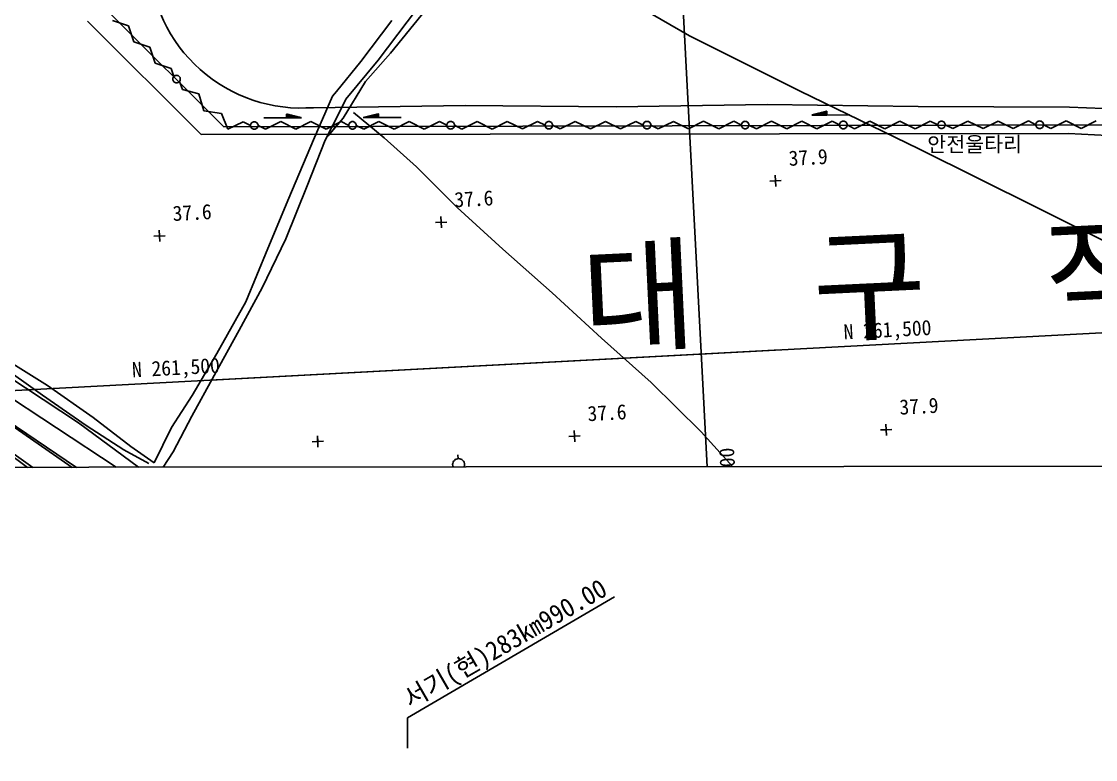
# Model space of a CAD drawing. Header units: millimetres. Extents: x 14950 to 15746, y 1103 to 1809.
# Drawn here: x 15078.6 to 15220.8, y 1363.4 to 1461.1 of the extents above; entities that cross this region are included whole.
import ezdxf
from ezdxf.enums import TextEntityAlignment as Align
from ezdxf.xclip import XClip

# ---------------------------------------------------------------- set-up
doc = ezdxf.new("R2010")
doc.units = ezdxf.units.MM
doc.header["$LTSCALE"] = 10
doc.header["$MEASUREMENT"] = 0
doc.header["$XCLIPFRAME"] = 2
doc.layers.add('TX-PAPR', color=2, linetype='Continuous', plot=False)
for name, color, linetype in [('TZ-BASE', 253, 'Continuous'), ('TZ-LEAL', 1, 'Continuous'), ('TZ-LEAT', 3, 'Continuous')]:
    doc.layers.add(name, color=color, linetype=linetype)
doc.styles.get("Standard").update_dxf_attribs({"font": 'GulimChe.ttf'})

# ---------------------------------------------------------------- blocks, each defined once
blk = doc.blocks.new('JD-DGHCDGH7DFXH')
at = {"layer": 'TZ-BASE'}
for p, q in [((120.92, 134.69), (139.49, -215.17)), ((120.92, 134.69), (139.49, -215.17)), ((92.3, -15.95, 37.9), (96.69, -10.12, 37.9)), ((129.69, -17.83, 37.79), (118.33, -11.24, 37.79)), ((68, -29.86), (52.99, -14.88)), ((90.11, -20.13, 38.05), (94.74, -14.43, 38.05)), ((55.39, -16.47), (53.27, -15.77)), ((56.1, -18.59), (55.39, -16.47)), ((90.28, -15.77, 37.85), (86.15, -21.22, 37.85)), ((88.44, -21.03, 37.9), (92.3, -15.95, 37.9)), ((144.35, -25.14, 37.79), (129.69, -17.83, 37.79)), ((58.22, -19.3), (56.1, -18.59)), ((58.93, -21.42), (58.22, -19.3)), ((86.15, -21.22, 37.85), (82.93, -25.18, 37.85)), ((84.19, -26.19, 37.9), (88.44, -21.03, 37.9)), ((86.8, -23.86, 38.05), (90.11, -20.13, 38.05)), ((61.05, -22.13), (58.93, -21.42)), ((61.4, -23.19), (61.05, -22.13)), ((62.55, -24.91), (62.13, -23.87)), ((83.82, -28.74, 38.05), (86.8, -23.86, 38.05)), ((64.71, -25.48), (62.55, -24.91)), ((65.37, -27.73), (64.71, -25.48)), ((82.93, -25.18, 37.85), (82.41, -25.82, 37.85)), ((160.05, -32.77, 37.79), (144.35, -25.14, 37.79)), ((82.41, -25.82, 37.85), (79.88, -31.58, 37.85)), ((83.11, -28.35, 37.9), (84.19, -26.19, 37.9)), ((119.99, -27.22), (139.99, -26.91)), ((139.99, -26.91), (159.99, -27.19)), ((67.72, -28.12), (65.37, -27.73)), ((68.56, -30.19), (67.72, -28.12)), ((76.32, -28.67), (76.32, -28.17)), ((76.32, -28.17), (78.32, -28.67)), ((76.32, -28.18), (76.37, -28.18)), ((76.32, -28.19), (76.42, -28.19)), ((76.32, -28.21), (76.47, -28.2)), ((76.32, -28.22), (76.52, -28.22)), ((76.32, -28.23), (76.57, -28.23)), ((76.32, -28.24), (76.62, -28.24)), ((76.32, -28.26), (76.67, -28.25)), ((76.32, -28.27), (76.72, -28.27)), ((76.32, -28.28), (76.77, -28.28)), ((76.32, -28.29), (76.82, -28.29)), ((76.32, -28.31), (76.87, -28.3)), ((76.32, -28.32), (76.92, -28.32)), ((76.32, -28.33), (76.97, -28.33)), ((76.32, -28.34), (77.02, -28.34)), ((76.32, -28.36), (77.07, -28.35)), ((76.32, -28.37), (77.12, -28.37)), ((76.32, -28.38), (77.17, -28.38)), ((76.32, -28.39), (77.22, -28.39)), ((76.32, -28.41), (77.27, -28.4)), ((76.32, -28.42), (77.32, -28.42)), ((76.32, -28.43), (77.37, -28.43)), ((76.32, -28.44), (77.42, -28.44)), ((79.9, -27.36), (78.9, -27.36)), ((79.9, -27.36), (99.99, -27.04)), ((81.45, -31.65, 37.9), (83.11, -28.35, 37.9)), ((89.26, -31.33, 37.67), (85.2, -27.97, 37.67)), ((88.49, -28.14), (86.49, -28.65)), ((88.49, -28.44), (87.29, -28.44)), ((88.49, -28.43), (87.34, -28.43)), ((88.49, -28.42), (87.39, -28.42)), ((88.49, -28.41), (87.44, -28.41)), ((88.49, -28.39), (87.49, -28.39)), ((88.49, -28.38), (87.54, -28.38)), ((88.49, -28.37), (87.59, -28.37)), ((88.49, -28.36), (87.64, -28.36)), ((88.49, -28.34), (87.69, -28.34)), ((88.49, -28.33), (87.74, -28.33)), ((88.49, -28.32), (87.79, -28.32)), ((88.49, -28.31), (87.84, -28.31)), ((88.49, -28.29), (87.89, -28.29)), ((88.49, -28.28), (87.94, -28.28)), ((88.49, -28.27), (87.99, -28.27)), ((88.49, -28.26), (88.04, -28.26)), ((88.49, -28.24), (88.09, -28.24)), ((88.49, -28.23), (88.14, -28.23)), ((88.49, -28.22), (88.19, -28.22)), ((88.49, -28.21), (88.24, -28.21)), ((88.49, -28.19), (88.29, -28.19)), ((88.49, -28.18), (88.34, -28.18)), ((88.49, -28.17), (88.39, -28.17)), ((88.49, -28.16), (88.44, -28.16)), ((88.49, -28.64), (88.49, -28.14)), ((99.99, -27.04), (119.99, -27.22)), ((147.88, -27.8), (145.88, -28.3)), ((147.88, -28.3), (145.88, -28.3)), ((147.88, -28.28), (145.93, -28.29)), ((147.88, -28.27), (145.98, -28.27)), ((147.88, -28.26), (146.03, -28.26)), ((147.88, -28.25), (146.08, -28.25)), ((147.88, -28.23), (146.13, -28.24)), ((147.88, -28.22), (146.18, -28.22)), ((147.88, -28.21), (146.23, -28.21)), ((147.88, -28.2), (146.28, -28.2)), ((147.88, -28.18), (146.33, -28.19)), ((147.88, -28.17), (146.38, -28.17)), ((147.88, -28.16), (146.43, -28.16)), ((147.88, -28.15), (146.48, -28.15)), ((147.88, -28.13), (146.53, -28.14)), ((147.88, -28.12), (146.58, -28.12)), ((147.88, -28.11), (146.63, -28.11)), ((147.88, -28.1), (146.68, -28.1)), ((147.88, -28.08), (146.73, -28.09)), ((147.88, -28.07), (146.78, -28.07)), ((147.88, -28.06), (146.83, -28.06)), ((147.88, -28.05), (146.88, -28.05)), ((147.88, -28.03), (146.93, -28.04)), ((147.88, -28.02), (146.98, -28.02)), ((147.88, -28.01), (147.03, -28.01)), ((147.88, -28), (147.08, -28)), ((147.88, -27.98), (147.13, -27.99)), ((147.88, -27.97), (147.18, -27.97)), ((147.88, -27.96), (147.23, -27.96)), ((147.88, -27.95), (147.28, -27.95)), ((147.88, -27.93), (147.33, -27.94)), ((147.88, -27.92), (147.38, -27.92)), ((147.88, -27.91), (147.43, -27.91)), ((147.88, -27.9), (147.48, -27.9)), ((147.88, -27.88), (147.53, -27.88)), ((147.88, -27.87), (147.58, -27.87)), ((147.88, -27.86), (147.63, -27.86)), ((147.88, -27.85), (147.68, -27.85)), ((147.88, -27.83), (147.73, -27.83)), ((147.88, -27.82), (147.78, -27.82)), ((147.88, -27.81), (147.83, -27.81)), ((147.88, -28.3), (147.88, -27.8)), ((150.88, -28.29), (147.88, -28.3)), ((159.99, -27.19), (179.99, -27.27)), ((179.99, -27.27), (199.99, -28.05)), ((699.42, -29.79), (66.3, -63.41)), ((214.99, -29.56), (68, -29.86)), ((70.56, -29.19), (68.56, -30.19)), ((71.56, -29.69), (70.56, -29.19)), ((73.56, -30.19), (72.56, -29.69)), ((73.32, -28.67), (76.32, -28.67)), ((75.56, -29.18), (73.56, -30.19)), ((77.56, -30.18), (75.56, -29.18)), ((76.32, -28.46), (77.47, -28.45)), ((76.32, -28.47), (77.52, -28.47)), ((76.32, -28.48), (77.57, -28.48)), ((76.32, -28.49), (77.62, -28.49)), ((76.32, -28.51), (77.67, -28.5)), ((76.32, -28.52), (77.72, -28.52)), ((76.32, -28.53), (77.77, -28.53)), ((76.32, -28.54), (77.82, -28.54)), ((76.32, -28.56), (77.87, -28.55)), ((76.32, -28.57), (77.92, -28.57)), ((76.32, -28.58), (77.97, -28.58)), ((76.32, -28.59), (78.02, -28.59)), ((76.32, -28.61), (78.07, -28.6)), ((76.32, -28.62), (78.12, -28.62)), ((76.32, -28.63), (78.17, -28.63)), ((76.32, -28.64), (78.22, -28.64)), ((76.32, -28.66), (78.27, -28.65)), ((76.32, -28.67), (78.32, -28.67)), ((79.56, -29.18), (77.56, -30.18)), ((81.56, -30.18), (79.56, -29.18)), ((83.56, -29.18), (81.56, -30.18)), ((81.79, -31.11, 38.05), (83.82, -28.74, 38.05)), ((81.79, -31.11, 38.05), (83.17, -29.49, 38.05)), ((84.56, -29.68), (83.56, -29.18)), ((86.56, -30.17), (85.56, -29.67)), ((88.49, -28.64), (86.49, -28.64)), ((88.49, -28.63), (86.54, -28.63)), ((88.56, -29.17), (86.56, -30.17)), ((88.49, -28.62), (86.59, -28.62)), ((88.49, -28.61), (86.64, -28.61)), ((88.49, -28.59), (86.69, -28.59)), ((88.49, -28.58), (86.74, -28.58)), ((88.49, -28.57), (86.79, -28.57)), ((88.49, -28.56), (86.84, -28.56)), ((88.49, -28.54), (86.89, -28.54)), ((88.49, -28.53), (86.94, -28.53)), ((88.49, -28.52), (86.99, -28.52)), ((88.49, -28.51), (87.04, -28.51)), ((88.49, -28.49), (87.09, -28.49)), ((88.49, -28.48), (87.14, -28.48)), ((88.49, -28.47), (87.19, -28.47)), ((88.49, -28.46), (87.24, -28.46)), ((91.49, -28.64), (88.49, -28.64)), ((90.56, -30.17), (88.56, -29.17)), ((92.56, -29.17), (90.56, -30.17)), ((94.56, -30.17), (92.56, -29.17)), ((96.56, -29.16), (94.56, -30.17)), ((97.56, -29.66), (96.56, -29.16)), ((99.56, -30.16), (98.56, -29.66)), ((101.56, -29.16), (99.56, -30.16)), ((103.56, -30.16), (101.56, -29.16)), ((105.56, -29.16), (103.56, -30.16)), ((107.56, -30.15), (105.56, -29.16)), ((109.56, -29.15), (107.56, -30.15)), ((110.56, -29.65), (109.56, -29.15)), ((112.56, -30.15), (111.56, -29.65)), ((114.56, -29.15), (112.56, -30.15)), ((116.56, -30.15), (114.56, -29.15)), ((118.56, -29.14), (116.56, -30.15)), ((120.56, -30.14), (118.56, -29.14)), ((122.56, -29.14), (120.56, -30.14)), ((123.56, -29.64), (122.56, -29.14)), ((125.56, -30.14), (124.56, -29.64)), ((127.56, -29.14), (125.56, -30.14)), ((129.56, -30.13), (127.56, -29.14)), ((131.56, -29.13), (129.56, -30.13)), ((133.56, -30.13), (131.56, -29.13)), ((135.56, -29.13), (133.56, -30.13)), ((136.56, -29.63), (135.56, -29.13)), ((138.56, -30.13), (137.56, -29.63)), ((140.56, -29.12), (138.56, -30.13)), ((142.56, -30.12), (140.56, -29.12)), ((144.56, -29.12), (142.56, -30.12)), ((146.56, -30.12), (144.56, -29.12)), ((148.56, -29.12), (146.56, -30.12)), ((149.56, -29.62), (148.56, -29.12)), ((151.56, -30.11), (150.56, -29.62)), ((153.56, -29.11), (151.56, -30.11)), ((155.56, -30.11), (153.56, -29.11)), ((157.56, -29.11), (155.56, -30.11)), ((159.56, -30.11), (157.56, -29.11)), ((161.56, -29.11), (159.56, -30.11)), ((162.56, -29.6), (161.56, -29.11)), ((164.56, -30.1), (163.56, -29.6)), ((166.56, -29.1), (164.56, -30.1)), ((168.56, -30.1), (166.56, -29.1)), ((170.56, -29.1), (168.56, -30.1)), ((172.56, -30.1), (170.56, -29.1)), ((174.56, -29.09), (172.56, -30.1)), ((175.56, -29.59), (174.56, -29.09)), ((177.56, -30.09), (176.56, -29.59)), ((179.56, -29.09), (177.56, -30.09)), ((181.56, -30.09), (179.56, -29.09)), ((183.56, -29.09), (181.56, -30.09)), ((79.88, -31.58, 37.85), (76.64, -39.33, 37.85)), ((79.04, -37.7, 37.9), (81.45, -31.65, 37.9)), ((93.53, -35.15, 37.67), (89.26, -31.33, 37.67)), ((175.76, -40.58, 37.79), (160.05, -32.77, 37.79)), ((98.94, -40.53, 37.67), (93.53, -35.15, 37.67)), ((141.13, -37.77, 37.87), (141.05, -36.27, 37.87)), ((141.05, -36.27, 37.87), (141.09, -37.02, 37.87)), ((76.24, -44.69, 37.9), (79.04, -37.7, 37.9)), ((140.34, -37.06, 37.87), (141.84, -36.98, 37.87)), ((141.09, -37.02, 37.87), (140.34, -37.06, 37.87)), ((0.03, -39.51, 39), (58.95, -78.36, 39)), ((76.64, -39.33, 37.85), (73.86, -45.99, 37.85)), ((104.98, -46.05, 37.67), (98.94, -40.53, 37.67)), ((192.33, -48.85, 37.79), (175.76, -40.58, 37.79)), ((76.28, -93.68, 40), (0.04, -42.31, 40)), ((96.07, -42.55, 37.59), (97.56, -42.47, 37.59)), ((96.82, -42.51, 37.59), (96.07, -42.55, 37.59)), ((96.86, -43.26, 37.59), (96.78, -41.76, 37.59)), ((96.78, -41.76, 37.59), (96.82, -42.51, 37.59)), ((59.55, -45.07, 37.59), (59.47, -43.57, 37.59)), ((59.47, -43.57, 37.59), (59.51, -44.32, 37.59)), ((58.76, -44.36, 37.59), (60.26, -44.28, 37.59)), ((59.51, -44.32, 37.59), (58.76, -44.36, 37.59)), ((73.08, -51.19, 37.9), (76.24, -44.69, 37.9)), ((73.86, -45.99, 37.85), (70.95, -53.02, 37.85)), ((111.48, -51.87, 37.67), (104.98, -46.05, 37.67)), ((70.03, -56.8, 37.9), (73.08, -51.19, 37.9)), ((118.02, -57.84, 37.67), (111.48, -51.87, 37.67)), ((70.95, -53.02, 37.85), (67.09, -59.89, 37.85)), ((66.73, -62.79, 37.9), (70.03, -56.8, 37.9)), ((44.02, -65.39, 37.5), (33.84, -58.26, 37.5)), ((124.63, -63.73, 37.67), (118.02, -57.84, 37.67)), ((141.73, -59.41), (0.06, -66.93)), ((44.69, -64.11, 37.85), (37.5, -59.67, 37.85)), ((67.09, -59.89, 37.85), (63.84, -65.44, 37.85)), ((17.99, -62.75, 38), (63.35, -93.91, 38)), ((39.43, -62.89, 38), (48.76, -69.08, 38)), ((63.77, -68.18, 37.9), (66.73, -62.79, 37.9)), ((131.24, -70.25, 37.67), (124.63, -63.73, 37.67)), ((49.8, -69.42, 37.5), (44.02, -65.39, 37.5)), ((50.73, -68.35, 37.85), (44.69, -64.11, 37.85)), ((63.84, -65.44, 37.85), (61.11, -69.68, 37.85)), ((61.32, -72.89, 37.9), (63.77, -68.18, 37.9)), ((39.39, -69, 38.63), (47.95, -74.97, 38.63)), ((48.76, -69.08, 38), (58.66, -76.36, 38)), ((54.77, -72.62, 37.5), (49.8, -69.42, 37.5)), ((55.69, -72.21, 37.85), (50.73, -68.35, 37.85)), ((61.11, -69.68, 37.85), (58.81, -74.34, 37.85)), ((155.79, -70.72, 37.87), (155.71, -69.22, 37.87)), ((155.71, -69.22, 37.87), (155.75, -69.97, 37.87)), ((43.9, -75.78, 37.54), (37.24, -71.09, 37.54)), ((80.49, -72.3, 37.59), (80.41, -70.8, 37.59)), ((80.41, -70.8, 37.59), (80.45, -71.55, 37.59)), ((113.7, -70.87, 37.59), (115.2, -70.79, 37.59)), ((114.45, -70.83, 37.59), (113.7, -70.87, 37.59)), ((114.49, -71.58, 37.59), (114.41, -70.08, 37.59)), ((114.41, -70.08, 37.59), (114.45, -70.83, 37.59)), ((135.87, -75.37, 37.67), (131.24, -70.25, 37.67)), ((155, -70.01, 37.87), (156.5, -69.93, 37.87)), ((155.75, -69.97, 37.87), (155, -70.01, 37.87)), ((58.81, -74.34, 37.85), (55.69, -72.21, 37.85)), ((79.7, -71.59, 37.59), (81.2, -71.51, 37.59)), ((80.45, -71.55, 37.59), (79.7, -71.59, 37.59)), ((39.05, -72.79, 40), (87.69, -108.37, 40)), ((58.08, -74.45, 37.5), (54.77, -72.62, 37.5)), ((59.74, -75.35, 37.9), (61.32, -72.89, 37.9)), ((99.07, -73.83, 38.01), (99.02, -73.31, 38.01)), ((37.99, -74.16, 39), (87.8, -110.33, 39))]:
    blk.add_line(p, q, dxfattribs=at)
at = {"layer": 'TZ-BASE', "ltscale": 10}
for p, q in [((49.98, -15.88), (65, -30.87)), ((65, -30.87), (179.9, -30.77)), ((179.9, -30.77), (200, -31.75))]:
    blk.add_line(p, q, dxfattribs=at)
at = {"layer": 'TZ-BASE'}
for centre, radius in [((61.76, -23.54), 0.5), ((72.06, -29.69), 0.5), ((85.06, -29.67), 0.5), ((98.06, -29.66), 0.5), ((111.06, -29.65), 0.5), ((124.06, -29.64), 0.5), ((137.06, -29.63), 0.5), ((150.06, -29.62), 0.5), ((163.06, -29.6), 0.5), ((176.06, -29.59), 0.5), ((99.11, -74.59, 38.01), 0.791)]:
    blk.add_circle(centre, radius, dxfattribs=at)
blk.add_arc((78.27, -7.25), 20.13, 178.9488, 271.7757, dxfattribs=at)
blk.add_text('안전울타리', height=2, rotation=0.0518, dxfattribs=at).set_placement((167.45, -32.16), align=Align.MIDDLE)
for s, height, rotation, p in [('37.9', 2, 3.0398, (142.87, -35.04, 37.21)), ('37.6', 2, 3.0398, (98.6, -40.52, 37.21)), ('대  구  직  할  시', 12, 2.7106, (115.73, -58.61)), ('37.6', 2, 3.0398, (61.29, -42.34, 37.21)), ('N 261,500', 2, 3.0398, (150.15, -58.03)), ('37.6', 2, 3.0398, (116.23, -68.85, 37.21)), ('37.9', 2, 3.0398, (157.54, -67.99, 37.21))]:
    blk.add_text(s, height=height, rotation=rotation, dxfattribs=at).set_placement(p)
for s, rotation, p in [('N 261,500', 3.0398, (67.53, -62.42)), ('E 174,800', 93.0398, (135.57, -72.31))]:
    blk.add_text(s, height=2, rotation=rotation, dxfattribs=at).set_placement(p, align=Align.RIGHT)

msp = doc.modelspace()

# ---------------------------------------------------------------- linework, layer by layer
at = {"layer": 'TX-PAPR'}
msp.add_lwpolyline([(15037.27, 1552.02), (15737.27, 1552.65), (15737.4, 1402.65), (15037.4, 1402.02)], close=True, dxfattribs=at)
at = {"layer": 'TZ-LEAL'}
msp.add_lwpolyline([(15157.07, 1384.9), (15129.68, 1368.87), (15129.68, 1364.87)], dxfattribs=at)

# ---------------------------------------------------------------- block references
at = {"layer": 'TZ-BASE'}
ref = msp.add_blockref('JD-DGHCDGH7DFXH', (15037.33, 1477.02), dxfattribs=at)
XClip(ref).set_block_clipping_path([(-0.066111234, 74.999970863), (699.933616811, 75.6206052864), (700.0658361092, -74.3793364424), (0.0661112341, -74.999970863)])

# ---------------------------------------------------------------- texts
at = {"layer": 'TZ-LEAT'}
msp.add_text('서기(현)283km990.00', height=2.5, rotation=30, dxfattribs=at).set_placement((15143.18, 1377.66), align=Align.CENTER)

doc.saveas('drawing.dxf')
